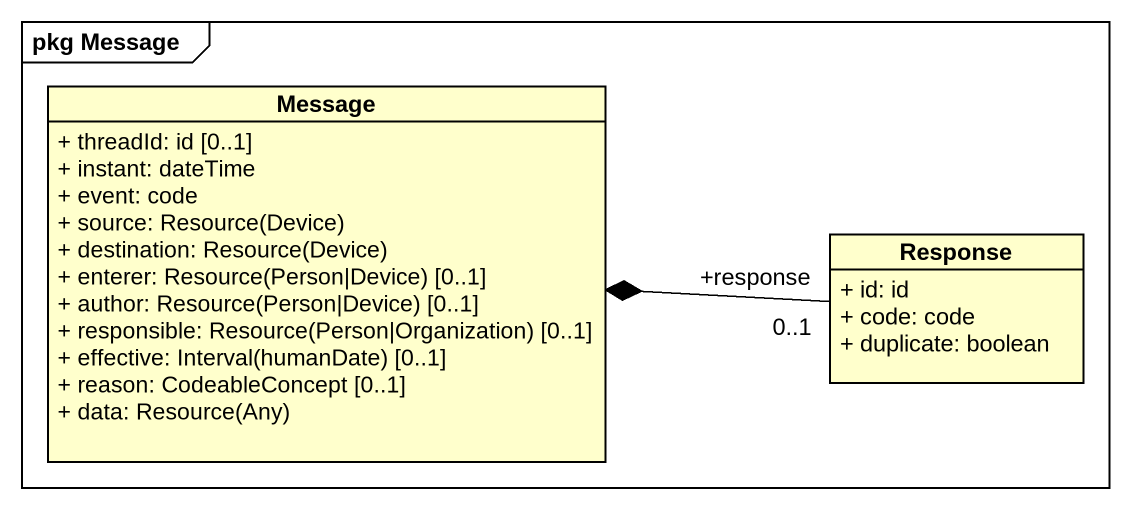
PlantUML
@startuml
mainframe pkg Message
hide circle
hide empty members
skinparam classAttributeIconSize 0
class Message {
  + threadId: id [0..1]
  + instant: dateTime
  + event: code
  {field} + source: Resource(Device)
  {field} + destination: Resource(Device)
  {field} + enterer: Resource(Person|Device) [0..1]
  {field} + author: Resource(Person|Device) [0..1]
  {field} + responsible: Resource(Person|Organization) [0..1]
  {field} + effective: Interval(humanDate) [0..1]
  + reason: CodeableConcept [0..1]
  {field} + data: Resource(Any)
}
class Response {
  + id: id
  + code: code
  + duplicate: boolean
}
Response "+response\n0..1" -left-* Message
@enduml
